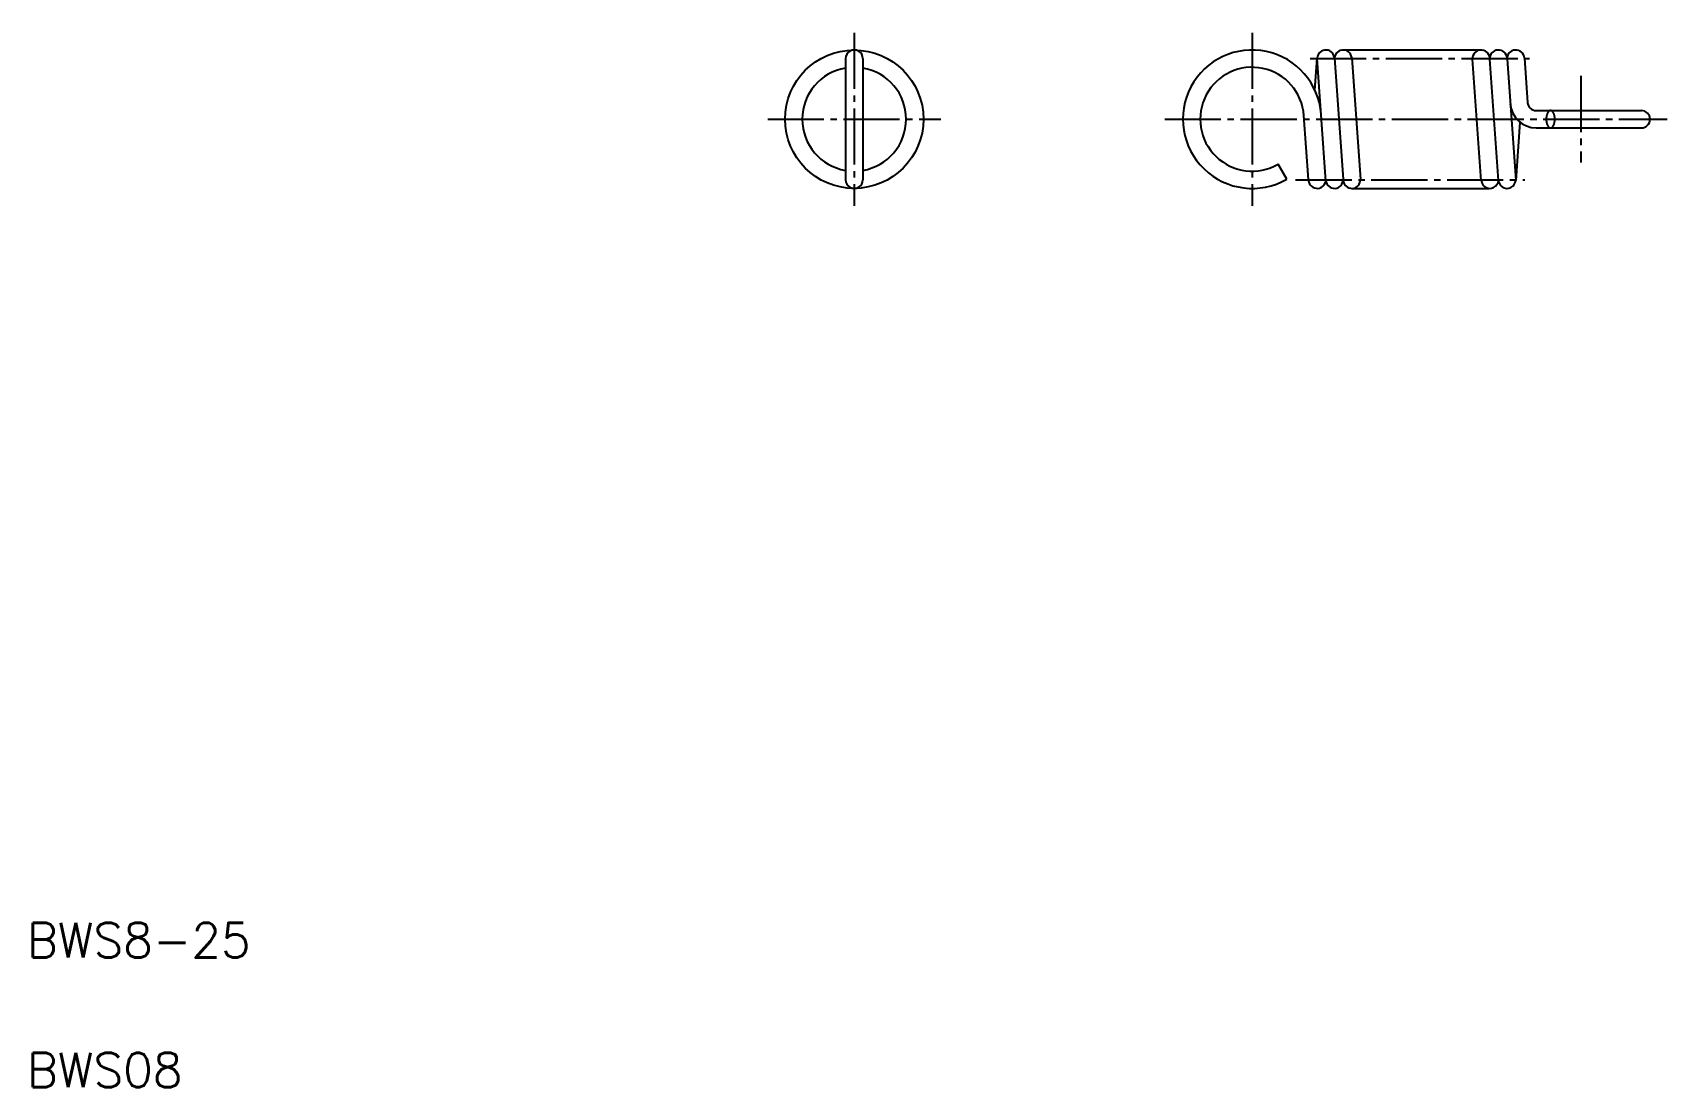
# Model space of a CAD drawing. Extents: x 5.3 to 99.8, y 5 to 66.
import ezdxf

# ---------------------------------------------------------------- set-up
doc = ezdxf.new("R2010")
doc.units = 0
doc.header["$LTSCALE"] = 0.25
for name, pattern in [('CENTER', [17.5, 13, -1.5, 1.5, -1.5]), ('DASHED', [3.5, 2, -1.5]), ('PHANTOM', [63.5, 31.75, -6.35, 6.35, -6.35, 6.35, -6.35])]:
    doc.linetypes.add(name, pattern=pattern)
doc.layers.get('0').update_dxf_attribs({"linetype": 'CONTINUOUS'})
doc.layers.add('CENTER', color=1, linetype='CENTER')
doc.styles.get("Standard").update_dxf_attribs({"font": 'txt', "bigfont": 'BIGFONT'})

msp = doc.modelspace()

# ---------------------------------------------------------------- linework, layer by layer
for p, q in [((52.331, 64.459), (52.331, 57.459)), ((53.331, 64.459), (53.331, 57.459)), ((79.459, 62.644), (79.591, 64.495)), ((80.097, 57.373), (79.59, 64.474)), ((80.588, 64.495), (81.088, 57.495)), ((81.588, 64.495), (82.088, 57.495)), ((89.073, 57.423), (88.573, 64.423)), ((90.073, 57.423), (89.573, 64.423)), ((90.573, 64.423), (91.071, 57.444)), ((91.57, 64.495), (91.754, 61.923)), ((92.253, 61.459), (98.331, 61.459)), ((79.087, 57.477), (78.823, 61.173)), ((91.311, 60.792), (91.07, 57.423)), ((92.253, 60.459), (98.331, 60.459)), ((77.831, 57.495), (77.331, 58.361)), ((83.585, 56.959), (83.585, 56.959)), ((85.581, 56.959), (85.581, 56.959))]:
    msp.add_line(p, q)
at = {"color": 3, "linetype": 'PHANTOM'}
for p, q in [((81.09, 64.959), (89.072, 64.959)), ((81.59, 56.959), (89.572, 56.959))]:
    msp.add_line(p, q, dxfattribs=at)
at = {"color": 3, "linetype": 'DASHED'}
msp.add_lwpolyline([(93.081, 61.459, 0.221581), (92.953, 61.389, 0.084075), (92.88, 61.257, 0.049306), (92.842, 61.11, 0.039098), (92.831, 60.959, 0.038929), (92.842, 60.809, 0.049254), (92.88, 60.661, 0.084356), (92.953, 60.529, 0.222117), (93.081, 60.459, 0.221581), (93.208, 60.529, 0.084075), (93.281, 60.661, 0.049306), (93.319, 60.808, 0.039098), (93.331, 60.959, 0.038929), (93.319, 61.109, 0.049254), (93.281, 61.257, 0.084356), (93.208, 61.389, 0.222117)], format="xyb", close=True, dxfattribs=at)
msp.add_circle((52.831, 60.959), 4)
for centre, radius, start, end in [((52.831, 64.459), 0.5, 0, 180.00001), ((75.831, 60.959), 4, 4.08562, 299.99999), ((80.09, 64.459), 0.5, 355.91438, 175.91438), ((81.09, 64.459), 0.5, 355.91438, 175.91438), ((89.072, 64.459), 0.5, 4.08562, 184.08562), ((90.072, 64.459), 0.5, 4.08562, 184.08562), ((91.072, 64.459), 0.5, 4.08562, 184.08562), ((52.831, 60.959), 3, 99.59407, 260.40593), ((52.831, 60.959), 3, 279.59407, 80.40593), ((75.831, 60.959), 3, 4.08562, 299.99999), ((92.253, 61.959), 1.5, 184.08562, 270), ((92.253, 61.959), 0.5, 184.08562, 270), ((98.331, 60.959), 0.5, 270, 90), ((52.831, 57.459), 0.5, 179.99999, 0.00001), ((79.59, 57.459), 0.5, 184.08562, 4.08562), ((80.59, 57.459), 0.5, 184.08562, 4.08562), ((81.59, 57.459), 0.5, 184.08562, 4.08562), ((89.572, 57.459), 0.5, 175.91438, 355.91438), ((90.572, 57.459), 0.5, 175.91438, 355.91438)]:
    msp.add_arc(centre, radius, start, end)
at = {"layer": 'CENTER', "color": 1, "linetype": 'CENTER'}
for p, q in [((52.831, 65.959), (52.831, 55.959)), ((75.831, 65.959), (75.831, 55.959)), ((79.182, 64.459), (91.871, 64.459)), ((94.831, 63.459), (94.831, 58.459)), ((47.831, 60.959), (57.831, 60.959)), ((70.781, 60.959), (99.831, 60.959)), ((78.347, 57.459), (91.595, 57.459))]:
    msp.add_line(p, q, dxfattribs=at)

# ---------------------------------------------------------------- texts
for s, p in [('BWS8-25', (5, 12.5)), ('BWS08', (5, 5))]:
    msp.add_text(s, height=2).set_placement(p)

doc.saveas('drawing.dxf')
